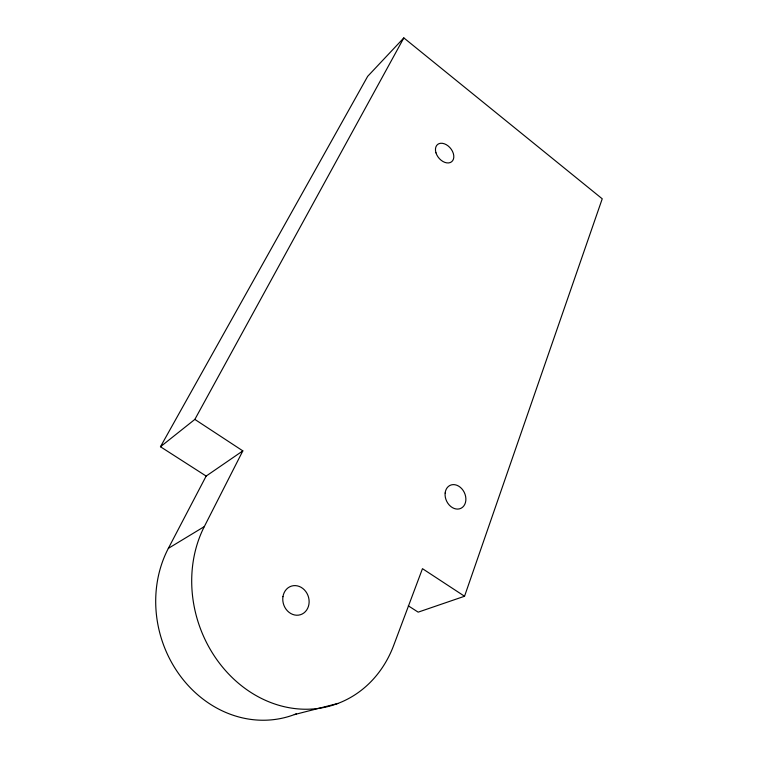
<?xml version="1.0" encoding="UTF-8"?>
<svg xmlns="http://www.w3.org/2000/svg" width="758" height="758" viewBox="0 0 758 758"><rect width="100%" height="100%" fill="white"/><g stroke="black" fill="none" stroke-linecap="round" stroke-linejoin="round"><path stroke-width="1.14" d="M408.325 605.832L418.17 612.151L464.54 596.252L602.231 198.804L403.834 37.9L367.677 76.331L160.469 446.746L206.157 476.071L242.835 450.877L194.853 419.401L160.469 446.746M296.454 713.78A112.355 99.421 73 0 1 181.825 677.965A112.355 99.421 73 0 1 168.352 548.366L204.309 526.592L242.835 450.877M168.352 548.366L206.157 476.071M194.853 419.401L403.834 37.9M294.322 714.614L337.907 703.443M464.54 596.252L422.471 568.671L393.696 645.38A119.214 102.946 70.9 0 1 251.893 693.077A119.214 102.946 70.9 0 1 204.309 526.592M282.952 596.669A14.999 12.981 72 0 0 300.5 614.71A14.999 12.981 72 0 0 304.384 589.876A14.999 12.981 72 0 0 282.952 596.669M445.145 493.041A12.706 9.845 65 0 0 459.566 508.826A12.706 9.845 65 0 0 461.736 488.673A12.706 9.845 65 0 0 445.145 493.041M435.973 152.832A11.133 7.599 50.6 0 0 451.616 161.767A11.133 7.599 50.6 0 0 446.31 144.693A11.133 7.599 50.6 0 0 435.973 152.832"/></g></svg>
